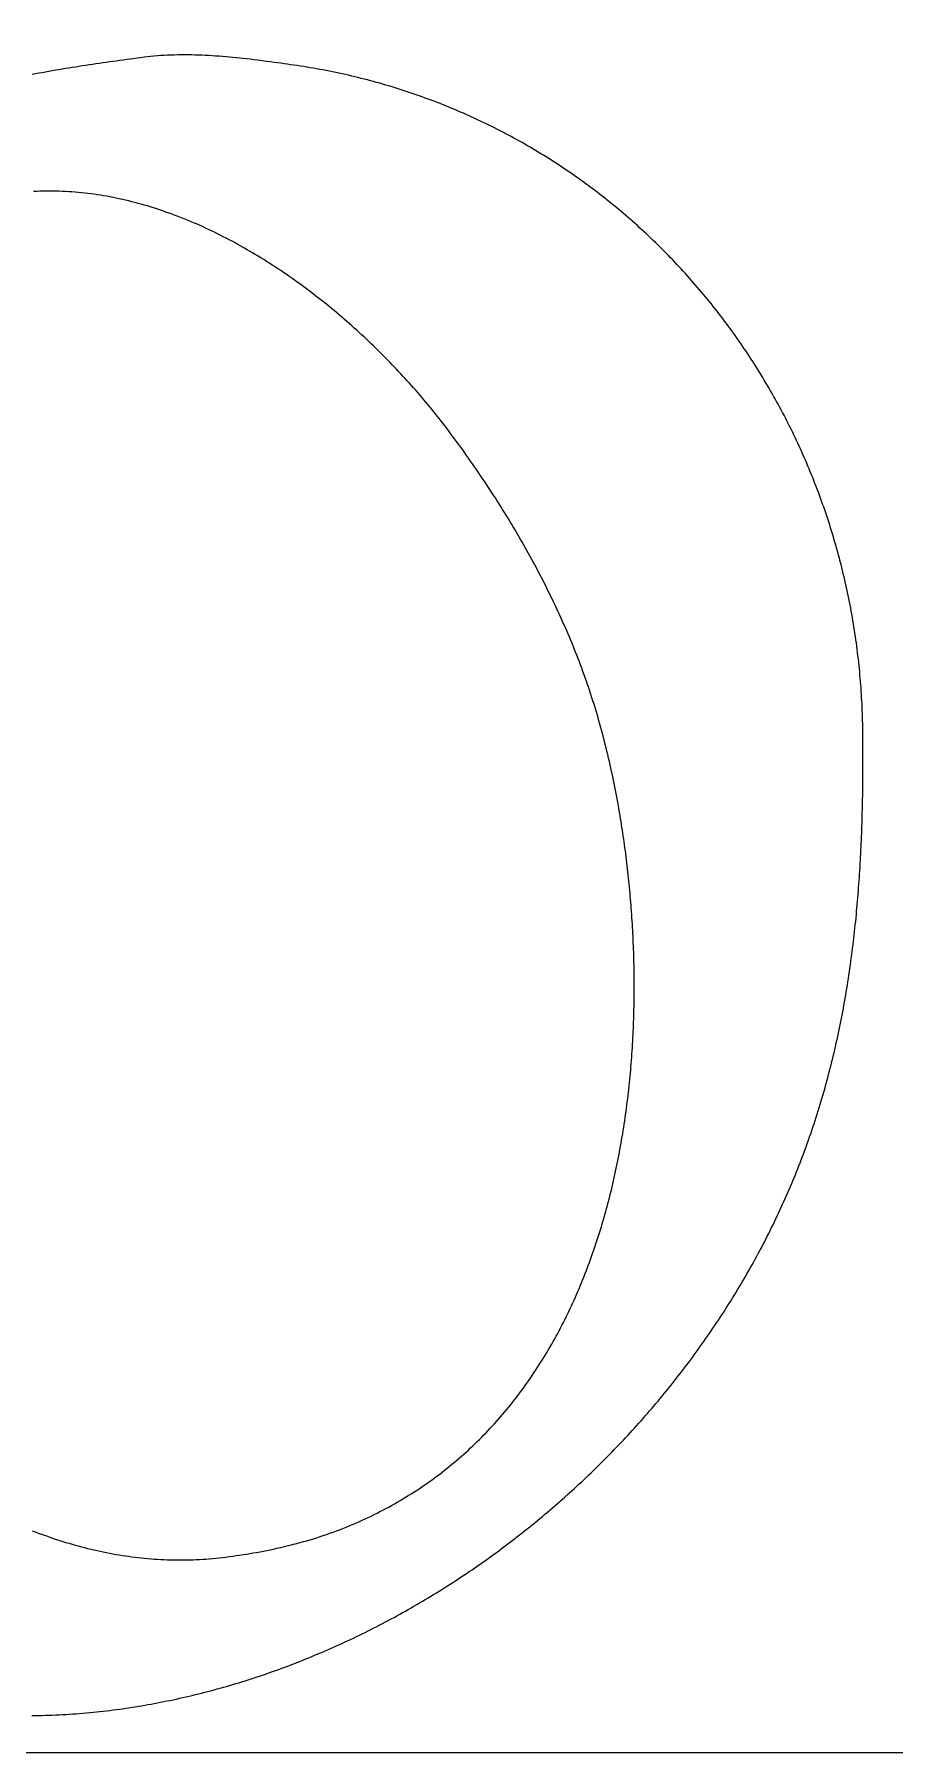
# Model space of a CAD drawing. Extents: x 0 to 3997, y 0 to 1531.
# Drawn here: x 1267 to 1519, y 0 to 504 of the extents above; entities that cross this region are included whole.
import ezdxf

# ---------------------------------------------------------------- set-up
doc = ezdxf.new("R2010")
doc.units = 0
doc.layers.add('C159', color=159, linetype='CONTINUOUS')
doc.layers.add('C7', color=7, linetype='CONTINUOUS')

msp = doc.modelspace()

# ---------------------------------------------------------------- linework, layer by layer
at = {"layer": 'C159'}
for points in [[(1299, 497.5756), (1297.9779, 497.4411), (1296.9578, 497.3064), (1295.9396, 497.1712), (1294.9234, 497.0356), (1293.909, 496.8995), (1292.8966, 496.7626), (1291.8859, 496.6251), (1290.877, 496.4867), (1289.8699, 496.3475), (1288.8646, 496.2072), (1287.8609, 496.0658), (1286.859, 495.9233), (1285.8587, 495.7795), (1284.86, 495.6344), (1283.8629, 495.4879), (1282.8673, 495.3398), (1281.8733, 495.1901), (1280.8808, 495.0387), (1279.8898, 494.8856), (1278.9002, 494.7305), (1277.912, 494.5736), (1276.9252, 494.4145), (1275.9397, 494.2534), (1274.9556, 494.09), (1273.9728, 493.9243), (1272.9912, 493.7563), (1272.0109, 493.5857), (1271.0318, 493.4126), (1270.0538, 493.2369), (1269.077, 493.0583), (1268.1014, 492.877), (1267.1268, 492.6928), (1266.1532, 492.5055)], [(1509.996, 300), (1509.9823, 300.9652), (1509.9641, 301.9296), (1509.9416, 302.8931), (1509.9146, 303.8556), (1509.8833, 304.8172), (1509.8475, 305.7778), (1509.8074, 306.7375), (1509.7629, 307.6962), (1509.7141, 308.6539), (1509.6608, 309.6106), (1509.6033, 310.5663), (1509.5414, 311.521), (1509.4751, 312.4746), (1509.4046, 313.4272), (1509.3297, 314.3787), (1509.2505, 315.3291), (1509.1671, 316.2785), (1509.0793, 317.2268), (1508.9873, 318.1739), (1508.891, 319.1199), (1508.7904, 320.0648), (1508.6856, 321.0086), (1508.5765, 321.9512), (1508.4632, 322.8926), (1508.3457, 323.8328), (1508.2239, 324.7719), (1508.098, 325.7097), (1507.9678, 326.6463), (1507.8335, 327.5817), (1507.6949, 328.5158), (1507.5522, 329.4487), (1507.4053, 330.3803), (1507.2543, 331.3106), (1507.0991, 332.2396), (1506.9398, 333.1674), (1506.7763, 334.0938), (1506.6088, 335.0189), (1506.4371, 335.9426), (1506.2613, 336.865), (1506.0814, 337.786), (1505.8974, 338.7057), (1505.7093, 339.6239), (1505.5172, 340.5408), (1505.321, 341.4562), (1505.1207, 342.3702), (1504.9164, 343.2828), (1504.7081, 344.1939), (1504.4957, 345.1035), (1504.2793, 346.0117), (1504.0589, 346.9184), (1503.8345, 347.8236), (1503.6061, 348.7273), (1503.3738, 349.6294), (1503.1374, 350.53), (1502.8971, 351.4291), (1502.6528, 352.3266), (1502.4046, 353.2226), (1502.1524, 354.1169), (1501.8963, 355.0097), (1501.6362, 355.9008), (1501.3723, 356.7903), (1501.1044, 357.6782), (1500.8327, 358.5645), (1500.557, 359.449), (1500.2775, 360.332), (1499.9941, 361.2132), (1499.7068, 362.0927), (1499.4157, 362.9705), (1499.1208, 363.8467), (1498.822, 364.721), (1498.5193, 365.5937), (1498.2129, 366.4646), (1497.9026, 367.3337), (1497.5885, 368.201), (1497.2706, 369.0665), (1496.949, 369.9303), (1496.6236, 370.7922), (1496.2944, 371.6523), (1495.9614, 372.5106), (1495.6247, 373.367), (1495.2842, 374.2215), (1494.94, 375.0741), (1494.5921, 375.9249), (1494.2405, 376.7738), (1493.8851, 377.6207), (1493.5261, 378.4658), (1493.1633, 379.3088), (1492.7969, 380.15), (1492.4268, 380.9892), (1492.0531, 381.8264), (1491.6756, 382.6616), (1491.2946, 383.4948), (1490.9099, 384.326), (1490.5215, 385.1552), (1490.1296, 385.9823), (1489.734, 386.8074), (1489.3348, 387.6305), (1488.932, 388.4514), (1488.5257, 389.2703), (1488.1157, 390.0871), (1487.7022, 390.9018), (1487.2851, 391.7143), (1486.8645, 392.5248), (1486.4403, 393.333), (1486.0126, 394.1392), (1485.5814, 394.9431), (1485.1466, 395.7449), (1484.7084, 396.5445), (1484.2666, 397.3418), (1483.8213, 398.137), (1483.3726, 398.9299), (1482.9204, 399.7206), (1482.4647, 400.509), (1482.0055, 401.2952), (1481.5429, 402.0791), (1481.0769, 402.8607), (1480.6074, 403.64), (1480.1345, 404.4169), (1479.6582, 405.1916), (1479.1785, 405.9639), (1478.6954, 406.7338), (1478.2089, 407.5014), (1477.719, 408.2667), (1477.2257, 409.0295), (1476.7291, 409.7899), (1476.2291, 410.5479), (1475.7258, 411.3035), (1475.2192, 412.0567), (1474.7092, 412.8074), (1474.1959, 413.5556), (1473.6792, 414.3014), (1473.1593, 415.0446), (1472.6361, 415.7854), (1472.1096, 416.5237), (1471.5798, 417.2595), (1471.0468, 417.9927), (1470.5105, 418.7233), (1469.9709, 419.4515), (1469.4281, 420.177), (1468.882, 420.9), (1468.3328, 421.6203), (1467.7803, 422.3381), (1467.2246, 423.0532), (1466.6657, 423.7657), (1466.1037, 424.4756), (1465.5384, 425.1828), (1464.97, 425.8873), (1464.3984, 426.5892), (1463.8236, 427.2883), (1463.2457, 427.9848), (1462.6647, 428.6785), (1462.0805, 429.3696), (1461.4932, 430.0578), (1460.9028, 430.7433), (1460.3093, 431.4261), (1459.7127, 432.1061), (1459.113, 432.7833), (1458.5102, 433.4576), (1457.9044, 434.1292), (1457.2955, 434.7979), (1456.6835, 435.4638), (1456.0685, 436.1269), (1455.4505, 436.7871), (1454.8294, 437.4444), (1454.2053, 438.0988), (1453.5782, 438.7504), (1452.9481, 439.399), (1452.315, 440.0447), (1451.679, 440.6874), (1451.0399, 441.3272), (1450.3979, 441.9641), (1449.753, 442.598), (1449.105, 443.2288), (1448.4542, 443.8567), (1447.8004, 444.4816), (1447.1437, 445.1035), (1446.4841, 445.7223), (1445.8215, 446.3381), (1445.1561, 446.9508), (1444.4878, 447.5605), (1443.8166, 448.1671), (1443.1425, 448.7705), (1442.4656, 449.3709), (1441.7858, 449.9682), (1441.1032, 450.5623), (1440.4177, 451.1533), (1439.7294, 451.7411), (1439.0383, 452.3258), (1438.3444, 452.9073), (1437.6476, 453.4855), (1436.9481, 454.0606), (1436.2458, 454.6325), (1435.5407, 455.2011), (1434.8329, 455.7665), (1434.1223, 456.3287), (1433.4089, 456.8876), (1432.6928, 457.4432), (1431.974, 457.9955), (1431.2524, 458.5445), (1430.5281, 459.0902), (1429.8012, 459.6326), (1429.0715, 460.1717), (1428.3391, 460.7073), (1427.6041, 461.2397), (1426.8663, 461.7686), (1426.1259, 462.2942), (1425.3829, 462.8164), (1424.6372, 463.3351), (1423.8889, 463.8505), (1423.1379, 464.3624), (1422.3843, 464.8708), (1421.6281, 465.3758), (1420.8693, 465.8774), (1420.1079, 466.3754), (1419.344, 466.8699), (1418.5774, 467.361), (1417.8083, 467.8485), (1417.0366, 468.3325), (1416.2624, 468.8129), (1415.4856, 469.2898), (1414.7063, 469.7631), (1413.9244, 470.2329), (1413.1401, 470.699), (1412.3532, 471.1615), (1411.5638, 471.6205), (1410.772, 472.0757), (1409.9776, 472.5274), (1409.1808, 472.9754), (1408.3815, 473.4197), (1407.5798, 473.8604), (1406.7756, 474.2973), (1405.969, 474.7306), (1405.1599, 475.1601), (1404.3484, 475.5859), (1403.5346, 476.008), (1402.7183, 476.4263), (1401.8996, 476.8409), (1401.0785, 477.2517), (1400.255, 477.6587), (1399.4292, 478.0619), (1398.601, 478.4612), (1397.7704, 478.8568), (1396.9376, 479.2485), (1396.1023, 479.6364), (1395.2648, 480.0204), (1394.4249, 480.4006), (1393.5827, 480.7768), (1392.7382, 481.1492), (1391.8914, 481.5176), (1391.0424, 481.8821), (1390.191, 482.2427), (1389.3374, 482.5994), (1388.4816, 482.9521), (1387.6235, 483.3008), (1386.7631, 483.6455), (1385.9005, 483.9863), (1385.0357, 484.323), (1384.1687, 484.6557), (1383.2995, 484.9844), (1382.428, 485.309), (1381.5544, 485.6296), (1380.6786, 485.9461), (1379.8006, 486.2586), (1378.9205, 486.5669), (1378.0382, 486.8712), (1377.1538, 487.1713), (1376.2672, 487.4673), (1375.3785, 487.7591), (1374.4877, 488.0468), (1373.5948, 488.3304), (1372.6997, 488.6097), (1371.8026, 488.8849), (1370.9034, 489.1559), (1370.0021, 489.4226), (1369.0987, 489.6851), (1368.1933, 489.9434), (1367.2858, 490.1975), (1366.3763, 490.4472), (1365.4648, 490.6927), (1364.5512, 490.934), (1363.6356, 491.1709), (1362.718, 491.4035), (1361.7984, 491.6318), (1360.8768, 491.8557), (1359.9533, 492.0753), (1359.0277, 492.2905), (1358.1002, 492.5014), (1357.1708, 492.7079), (1356.2393, 492.91), (1355.306, 493.1077), (1354.3707, 493.3009), (1353.4335, 493.4897), (1352.4944, 493.6741), (1351.5534, 493.854), (1350.6105, 494.0295), (1349.6657, 494.2005), (1348.719, 494.3669), (1347.7704, 494.5289), (1346.82, 494.6864), (1345.8678, 494.8393), (1344.9137, 494.9877), (1343.9577, 495.1315), (1343, 495.2708), (1342.0373, 495.4081), (1341.0697, 495.5456), (1340.0975, 495.683), (1339.1208, 495.8199), (1338.1399, 495.9561), (1337.155, 496.0913), (1336.1664, 496.2251), (1335.1742, 496.3574), (1334.1787, 496.4878), (1333.1801, 496.6159), (1332.1787, 496.7416), (1331.1746, 496.8645), (1330.1681, 496.9843), (1329.1594, 497.1008), (1328.1487, 497.2136), (1327.1364, 497.3224), (1326.1225, 497.427), (1325.1073, 497.5271), (1324.091, 497.6223), (1323.074, 497.7124), (1322.0563, 497.7971), (1321.0382, 497.8761), (1320.02, 497.949), (1319.0018, 498.0157), (1317.9839, 498.0758), (1316.9666, 498.129), (1315.95, 498.175), (1314.9344, 498.2136), (1313.9199, 498.2444), (1312.9069, 498.2671), (1311.8955, 498.2815), (1310.886, 498.2872), (1309.8786, 498.2841), (1308.8735, 498.2717), (1307.871, 498.2497), (1306.8712, 498.218), (1305.8744, 498.1761), (1304.8809, 498.1239), (1303.8908, 498.0609), (1302.9044, 497.987), (1301.9219, 497.9018), (1300.9435, 497.805), (1299.9694, 497.6964), (1299, 497.5756)], [(1491.9351, 174), (1492.2986, 174.9558), (1492.6576, 175.9122), (1493.012, 176.869), (1493.3618, 177.8263), (1493.7071, 178.784), (1494.048, 179.7422), (1494.3843, 180.7008), (1494.7162, 181.6599), (1495.0437, 182.6194), (1495.3667, 183.5795), (1495.6854, 184.5399), (1495.9998, 185.5008), (1496.3098, 186.4622), (1496.6156, 187.4241), (1496.9171, 188.3863), (1497.2143, 189.3491), (1497.5074, 190.3123), (1497.7962, 191.2759), (1498.0809, 192.2401), (1498.3615, 193.2046), (1498.6379, 194.1696), (1498.9103, 195.1351), (1499.1786, 196.101), (1499.4429, 197.0674), (1499.7032, 198.0342), (1499.9595, 199.0015), (1500.2119, 199.9693), (1500.4603, 200.9375), (1500.7048, 201.9061), (1500.9455, 202.8752), (1501.1823, 203.8447), (1501.4153, 204.8147), (1501.6446, 205.7852), (1501.87, 206.7561), (1502.0917, 207.7274), (1502.3097, 208.6992), (1502.524, 209.6715), (1502.7347, 210.6442), (1502.9417, 211.6173), (1503.1451, 212.591), (1503.3449, 213.565), (1503.5412, 214.5395), (1503.7339, 215.5144), (1503.9231, 216.4898), (1504.1089, 217.4657), (1504.2912, 218.442), (1504.4701, 219.4187), (1504.6455, 220.3959), (1504.8177, 221.3736), (1504.9864, 222.3516), (1505.1519, 223.3302), (1505.314, 224.3091), (1505.4729, 225.2886), (1505.6285, 226.2684), (1505.7809, 227.2488), (1505.9302, 228.2295), (1506.0763, 229.2107), (1506.2192, 230.1924), (1506.359, 231.1745), (1506.4958, 232.157), (1506.6295, 233.14), (1506.7601, 234.1234), (1506.8878, 235.1073), (1507.0124, 236.0916), (1507.1341, 237.0764), (1507.2529, 238.0616), (1507.3688, 239.0472), (1507.4818, 240.0333), (1507.592, 241.0199), (1507.6994, 242.0068), (1507.8039, 242.9943), (1507.9057, 243.9821), (1508.0047, 244.9704), (1508.1011, 245.9592), (1508.1947, 246.9483), (1508.2857, 247.938), (1508.374, 248.928), (1508.4597, 249.9185), (1508.5429, 250.9095), (1508.6234, 251.9009), (1508.7015, 252.8927), (1508.777, 253.885), (1508.8501, 254.8777), (1508.9207, 255.8708), (1508.9889, 256.8644), (1509.0546, 257.8584), (1509.118, 258.8529), (1509.1791, 259.8478), (1509.2378, 260.8431), (1509.2942, 261.8389), (1509.3484, 262.8351), (1509.4003, 263.8317), (1509.45, 264.8288), (1509.4975, 265.8263), (1509.5429, 266.8243), (1509.5861, 267.8227), (1509.6272, 268.8215), (1509.6662, 269.8208), (1509.7031, 270.8205), (1509.738, 271.8206), (1509.7709, 272.8212), (1509.8018, 273.8222), (1509.8308, 274.8236), (1509.8578, 275.8255), (1509.883, 276.8278), (1509.9062, 277.8305), (1509.9276, 278.8337), (1509.9472, 279.8373), (1509.965, 280.8413), (1509.981, 281.8458), (1509.9952, 282.8507), (1510.0078, 283.856), (1510.0186, 284.8618), (1510.0278, 285.868), (1510.0354, 286.8746), (1510.0413, 287.8817), (1510.0456, 288.8892), (1510.0484, 289.8971), (1510.0496, 290.9054), (1510.0494, 291.9142), (1510.0476, 292.9234), (1510.0444, 293.9331), (1510.0398, 294.9432), (1510.0337, 295.9537), (1510.0263, 296.9646), (1510.0175, 297.9759), (1510.0074, 298.9877), (1509.9961, 300)], [(1266.018, 10.8713), (1267.0249, 10.8854), (1268.0315, 10.9041), (1269.0375, 10.9276), (1270.0431, 10.9557), (1271.048, 10.9886), (1272.0524, 11.0262), (1273.0561, 11.0685), (1274.059, 11.1156), (1275.0613, 11.1675), (1276.0627, 11.2242), (1277.0633, 11.2857), (1278.0629, 11.3521), (1279.0617, 11.4233), (1280.0594, 11.4994), (1281.0561, 11.5803), (1282.0517, 11.6662), (1283.0462, 11.757), (1284.0395, 11.8527), (1285.0316, 11.9534), (1286.0224, 12.0591), (1287.0118, 12.1697), (1288, 12.2854), (1288.9387, 12.3998), (1289.8769, 12.5183), (1290.8146, 12.641), (1291.7516, 12.7678), (1292.6882, 12.8986), (1293.6241, 13.0336), (1294.5594, 13.1726), (1295.4941, 13.3157), (1296.4282, 13.4628), (1297.3617, 13.614), (1298.2945, 13.7692), (1299.2267, 13.9284), (1300.1582, 14.0917), (1301.0891, 14.2589), (1302.0192, 14.4302), (1302.9487, 14.6054), (1303.8774, 14.7846), (1304.8055, 14.9677), (1305.7328, 15.1549), (1306.6594, 15.3459), (1307.5852, 15.5409), (1308.5102, 15.7398), (1309.4345, 15.9426), (1310.358, 16.1493), (1311.2807, 16.3599), (1312.2026, 16.5744), (1313.1237, 16.7927), (1314.0439, 17.0149), (1314.9633, 17.241), (1315.8819, 17.4709), (1316.7996, 17.7046), (1317.7164, 17.9422), (1318.6324, 18.1836), (1319.5474, 18.4287), (1320.4615, 18.6777), (1321.3748, 18.9304), (1322.2871, 19.1869), (1323.1984, 19.4472), (1324.1088, 19.7112), (1325.0183, 19.9789), (1325.9268, 20.2504), (1326.8343, 20.5256), (1327.7408, 20.8045), (1328.6463, 21.0871), (1329.5508, 21.3734), (1330.4542, 21.6633), (1331.3567, 21.957), (1332.258, 22.2543), (1333.1583, 22.5552), (1334.0576, 22.8598), (1334.9557, 23.168), (1335.8528, 23.4798), (1336.7488, 23.7952), (1337.6436, 24.1142), (1338.5374, 24.4369), (1339.43, 24.763), (1340.3214, 25.0928), (1341.2117, 25.4261), (1342.1008, 25.763), (1342.9887, 26.1034), (1343.8755, 26.4473), (1344.761, 26.7947), (1345.6454, 27.1457), (1346.5285, 27.5001), (1347.4103, 27.858), (1348.291, 28.2194), (1349.1703, 28.5843), (1350.0484, 28.9526), (1350.9252, 29.3244), (1351.8008, 29.6996), (1352.675, 30.0782), (1353.5479, 30.4602), (1354.4195, 30.8457), (1355.2898, 31.2345), (1356.1587, 31.6267), (1357.0262, 32.0223), (1357.8924, 32.4213), (1358.7572, 32.8236), (1359.6207, 33.2293), (1360.4827, 33.6383), (1361.3433, 34.0506), (1362.2025, 34.4662), (1363.0602, 34.8852), (1363.9165, 35.3074), (1364.7714, 35.7329), (1365.6248, 36.1617), (1366.4767, 36.5937), (1367.3271, 37.029), (1368.176, 37.4676), (1369.0234, 37.9093), (1369.8693, 38.3543), (1370.7137, 38.8025), (1371.5565, 39.2539), (1372.3978, 39.7085), (1373.2374, 40.1663), (1374.0756, 40.6273), (1374.9121, 41.0914), (1375.747, 41.5587), (1376.5803, 42.0291), (1377.412, 42.5026), (1378.2421, 42.9793), (1379.0705, 43.459), (1379.8973, 43.9419), (1380.7224, 44.4279), (1381.5459, 44.9169), (1382.3676, 45.409), (1383.1877, 45.9042), (1384.006, 46.4024), (1384.8226, 46.9037), (1385.6375, 47.408), (1386.4507, 47.9153), (1387.2621, 48.4256), (1388.0717, 48.939), (1388.8796, 49.4553), (1389.6856, 49.9746), (1390.4899, 50.4968), (1391.2924, 51.0221), (1392.093, 51.5502), (1392.8919, 52.0813), (1393.6888, 52.6154), (1394.484, 53.1523), (1395.2772, 53.6922), (1396.0686, 54.235), (1396.8581, 54.7806), (1397.6458, 55.3291), (1398.4315, 55.8805), (1399.2153, 56.4348), (1399.9971, 56.9919), (1400.777, 57.5518), (1401.555, 58.1146), (1402.331, 58.6802), (1403.1051, 59.2486), (1403.8771, 59.8198), (1404.6472, 60.3938), (1405.4152, 60.9705), (1406.1813, 61.55), (1406.9453, 62.1323), (1407.7072, 62.7173), (1408.4672, 63.3051), (1409.225, 63.8956), (1409.9808, 64.4888), (1410.7345, 65.0847), (1411.4861, 65.6833), (1412.2356, 66.2846), (1412.983, 66.8885), (1413.7283, 67.4952), (1414.4714, 68.1044), (1415.2124, 68.7164), (1415.9512, 69.3309), (1416.6879, 69.9481), (1417.4224, 70.5679), (1418.1546, 71.1903), (1418.8847, 71.8153), (1419.6126, 72.4429), (1420.3382, 73.0731), (1421.0616, 73.7058), (1421.7827, 74.3411), (1422.5016, 74.9789), (1423.2182, 75.6193), (1423.9326, 76.2622), (1424.6446, 76.9076), (1425.3544, 77.5555), (1426.0618, 78.2058), (1426.7669, 78.8587), (1427.4697, 79.5141), (1428.1701, 80.1719), (1428.8682, 80.8321), (1429.5639, 81.4948), (1430.2572, 82.16), (1430.9481, 82.8275), (1431.6366, 83.4975), (1432.3227, 84.1699), (1433.0064, 84.8447), (1433.6877, 85.5218), (1434.3665, 86.2013), (1435.0428, 86.8832), (1435.7167, 87.5674), (1436.3881, 88.254), (1437.057, 88.9429), (1437.7234, 89.6342), (1438.3874, 90.3277), (1439.0487, 91.0235), (1439.7076, 91.7217), (1440.3639, 92.4221), (1441.0176, 93.1248), (1441.6688, 93.8297), (1442.3174, 94.5369), (1442.9634, 95.2463), (1443.6068, 95.958), (1444.2476, 96.6719), (1444.8858, 97.388), (1445.5214, 98.1062), (1446.1543, 98.8267), (1446.7845, 99.5494), (1447.4121, 100.2742), (1448.037, 101.0012), (1448.6592, 101.7303), (1449.2787, 102.4616), (1449.8955, 103.195), (1450.5096, 103.9305), (1451.121, 104.6682), (1451.7296, 105.4079), (1452.3355, 106.1497), (1452.9386, 106.8936), (1453.5389, 107.6396), (1454.1364, 108.3876), (1454.7311, 109.1377), (1455.3231, 109.8898), (1455.9122, 110.6439), (1456.4984, 111.4001), (1457.0819, 112.1582), (1457.6625, 112.9184), (1458.2402, 113.6805), (1458.815, 114.4446), (1459.387, 115.2107), (1459.956, 115.9788), (1460.5222, 116.7488), (1461.0854, 117.5207), (1461.6457, 118.2945), (1462.2031, 119.0703), (1462.7575, 119.848), (1463.3089, 120.6276), (1463.8574, 121.409), (1464.4029, 122.1923), (1464.9454, 122.9775), (1465.4849, 123.7646), (1466.0213, 124.5535), (1466.5548, 125.3442), (1467.0852, 126.1368), (1467.6125, 126.9311), (1468.1368, 127.7273), (1468.658, 128.5253), (1469.1761, 129.3251), (1469.6912, 130.1266), (1470.2031, 130.9299), (1470.7119, 131.7349), (1471.2176, 132.5417), (1471.7201, 133.3502), (1472.2195, 134.1605), (1472.7158, 134.9725), (1473.2088, 135.7861), (1473.6987, 136.6015), (1474.1854, 137.4185), (1474.6689, 138.2372), (1475.1491, 139.0576), (1475.6262, 139.8796), (1476.1, 140.7033), (1476.5705, 141.5286), (1477.0378, 142.3556), (1477.5018, 143.1841), (1477.9626, 144.0142), (1478.42, 144.846), (1478.8741, 145.6793), (1479.325, 146.5142), (1479.7725, 147.3506), (1480.2166, 148.1886), (1480.6574, 149.0282), (1481.0949, 149.8693), (1481.529, 150.7119), (1481.9597, 151.556), (1482.387, 152.4016), (1482.8109, 153.2487), (1483.2314, 154.0973), (1483.6485, 154.9473), (1484.0621, 155.7988), (1484.4723, 156.6518), (1484.879, 157.5062), (1485.2823, 158.362), (1485.682, 159.2193), (1486.0783, 160.0779), (1486.4711, 160.938), (1486.8604, 161.7994), (1487.2461, 162.6623), (1487.6283, 163.5265), (1488.007, 164.392), (1488.3821, 165.2589), (1488.7537, 166.1272), (1489.1216, 166.9967), (1489.486, 167.8676), (1489.8468, 168.7398), (1490.2039, 169.6133), (1490.5575, 170.4881), (1490.9074, 171.3642), (1491.2536, 172.2415), (1491.5962, 173.1201), (1491.9352, 174)]]:
    msp.add_lwpolyline(points, dxfattribs=at)
at = {"layer": 'C7'}
for points in [[(0, 1531), (0, 0), (3997, 0), (3997, 1531), (0, 1531)], [(1425.6906, 323), (1425.314, 323.9349), (1424.9338, 324.8678), (1424.5499, 325.7987), (1424.1623, 326.7275), (1423.7711, 327.6544), (1423.3762, 328.5792), (1422.9777, 329.502), (1422.5756, 330.4229), (1422.17, 331.3417), (1421.7607, 332.2586), (1421.3479, 333.1735), (1420.9316, 334.0865), (1420.5118, 334.9975), (1420.0884, 335.9065), (1419.6616, 336.8136), (1419.2314, 337.7188), (1418.7977, 338.6221), (1418.3606, 339.5235), (1417.92, 340.423), (1417.4761, 341.3205), (1417.0288, 342.2162), (1416.5782, 343.11), (1416.1242, 344.0019), (1415.667, 344.892), (1415.2064, 345.7802), (1414.7425, 346.6666), (1414.2754, 347.5511), (1413.8051, 348.4338), (1413.3315, 349.3146), (1412.8547, 350.1937), (1412.3747, 351.0709), (1411.8916, 351.9464), (1411.4053, 352.82), (1410.9159, 353.6919), (1410.4234, 354.562), (1409.9277, 355.4303), (1409.429, 356.2968), (1408.9272, 357.1616), (1408.4224, 358.0247), (1407.9145, 358.886), (1407.4037, 359.7456), (1406.8898, 360.6035), (1406.373, 361.4597), (1405.8532, 362.3141), (1405.3305, 363.1669), (1404.8049, 364.0179), (1404.2764, 364.8673), (1403.745, 365.7151), (1403.2107, 366.5611), (1402.6736, 367.4055), (1402.1336, 368.2482), (1401.5909, 369.0893), (1401.0453, 369.9288), (1400.497, 370.7667), (1399.9459, 371.6029), (1399.3921, 372.4375), (1398.8356, 373.2705), (1398.2763, 374.1019), (1397.7144, 374.9318), (1397.1498, 375.76), (1396.5826, 376.5867), (1396.0127, 377.4118), (1395.4403, 378.2354), (1394.8652, 379.0574), (1394.2875, 379.8779), (1393.7073, 380.6969), (1393.1246, 381.5143), (1392.5393, 382.3302), (1391.9515, 383.1447), (1391.3613, 383.9576), (1390.7686, 384.769), (1390.1734, 385.5789), (1389.5758, 386.3874), (1388.9758, 387.1944), (1388.3734, 388), (1387.8471, 388.6983), (1387.3156, 389.3971), (1386.7789, 390.096), (1386.237, 390.7952), (1385.69, 391.4944), (1385.138, 392.1938), (1384.5808, 392.8931), (1384.0187, 393.5923), (1383.4515, 394.2913), (1382.8794, 394.9901), (1382.3024, 395.6886), (1381.7205, 396.3868), (1381.1337, 397.0845), (1380.5421, 397.7817), (1379.9456, 398.4783), (1379.3445, 399.1743), (1378.7386, 399.8696), (1378.128, 400.5641), (1377.5128, 401.2578), (1376.8929, 401.9505), (1376.2684, 402.6422), (1375.6394, 403.3329), (1375.0058, 404.0224), (1374.3678, 404.7108), (1373.7253, 405.3979), (1373.0784, 406.0836), (1372.427, 406.768), (1371.7714, 407.4509), (1371.1113, 408.1322), (1370.447, 408.8119), (1369.7785, 409.49), (1369.1057, 410.1663), (1368.4287, 410.8408), (1367.7475, 411.5134), (1367.0623, 412.184), (1366.3729, 412.8526), (1365.6795, 413.5191), (1364.982, 414.1835), (1364.2806, 414.8456), (1363.5752, 415.5054), (1362.8658, 416.1628), (1362.1526, 416.8179), (1361.4355, 417.4704), (1360.7146, 418.1203), (1359.9899, 418.7675), (1359.2614, 419.4121), (1358.5292, 420.0539), (1357.7933, 420.6928), (1357.0538, 421.3288), (1356.3106, 421.9618), (1355.5638, 422.5917), (1354.8134, 423.2185), (1354.0596, 423.8421), (1353.3022, 424.4625), (1352.5414, 425.0795), (1351.7771, 425.6931), (1351.0095, 426.3032), (1350.2385, 426.9098), (1349.4642, 427.5127), (1348.6865, 428.112), (1347.9056, 428.7075), (1347.1215, 429.2992), (1346.3342, 429.887), (1345.5437, 430.4709), (1344.7501, 431.0507), (1343.9534, 431.6264), (1343.1536, 432.198), (1342.3508, 432.7653), (1341.5451, 433.3283), (1340.7363, 433.887), (1339.9246, 434.4412), (1339.1101, 434.9909), (1338.2926, 435.536), (1337.4724, 436.0764), (1336.6493, 436.6121), (1335.8235, 437.1431), (1334.9949, 437.6692), (1334.1637, 438.1903), (1333.3298, 438.7065), (1332.4932, 439.2176), (1331.6541, 439.7236), (1330.8124, 440.2243), (1329.9682, 440.7198), (1329.1215, 441.2099), (1328.2723, 441.6947), (1327.4207, 442.1739), (1326.5667, 442.6476), (1325.7103, 443.1157), (1324.8516, 443.5781), (1323.9906, 444.0348), (1323.1273, 444.4856), (1322.2618, 444.9305), (1321.3941, 445.3695), (1320.5243, 445.8024), (1319.6523, 446.2292), (1318.7782, 446.6499), (1317.9021, 447.0643), (1317.0239, 447.4724), (1316.1438, 447.8742), (1315.2616, 448.2694), (1314.3776, 448.6582), (1313.4916, 449.0404), (1312.6038, 449.4159), (1311.7141, 449.7847), (1310.8227, 450.1467), (1309.9295, 450.5019), (1309.0345, 450.8501), (1308.1379, 451.1913), (1307.2396, 451.5255), (1306.3397, 451.8525), (1305.4382, 452.1723), (1304.5351, 452.4848), (1303.6304, 452.79), (1302.7243, 453.0878), (1301.8167, 453.3781), (1300.9077, 453.6608), (1299.9973, 453.9359), (1299.0855, 454.2034), (1298.1724, 454.463), (1297.258, 454.7149), (1296.3423, 454.9588), (1295.4254, 455.1948), (1294.5073, 455.4227), (1293.5881, 455.6425), (1292.6677, 455.8542), (1291.7462, 456.0576), (1290.8236, 456.2527), (1289.9001, 456.4394), (1288.9755, 456.6177), (1288.0499, 456.7874), (1287.1234, 456.9486), (1286.1961, 457.1011), (1285.2678, 457.2449), (1284.3387, 457.3798), (1283.4089, 457.506), (1282.4782, 457.6231), (1281.5469, 457.7313), (1280.6148, 457.8304), (1279.682, 457.9204), (1278.7487, 458.0011), (1277.8147, 458.0726), (1276.8802, 458.1347), (1275.9451, 458.1874), (1275.0096, 458.2306), (1274.0735, 458.2643), (1273.1371, 458.2883), (1272.2002, 458.3027), (1271.263, 458.3073), (1270.3254, 458.302), (1269.3876, 458.2869), (1268.4495, 458.2617), (1267.5111, 458.2266), (1266.5726, 458.1813)], [(1438.753, 275), (1438.5855, 275.9935), (1438.4142, 276.9876), (1438.2391, 277.9821), (1438.06, 278.9771), (1437.8771, 279.9724), (1437.6903, 280.968), (1437.4996, 281.9637), (1437.3048, 282.9596), (1437.1062, 283.9555), (1436.9035, 284.9513), (1436.6968, 285.9471), (1436.4862, 286.9427), (1436.2714, 287.9381), (1436.0526, 288.9331), (1435.8298, 289.9278), (1435.6028, 290.922), (1435.3717, 291.9156), (1435.1365, 292.9087), (1434.8971, 293.901), (1434.6535, 294.8927), (1434.4058, 295.8835), (1434.1538, 296.8734), (1433.8976, 297.8623), (1433.6372, 298.8502), (1433.3725, 299.837), (1433.1035, 300.8227), (1432.8302, 301.807), (1432.5525, 302.7901), (1432.2706, 303.7717), (1431.9843, 304.7519), (1431.6936, 305.7305), (1431.3984, 306.7075), (1431.0989, 307.6828), (1430.795, 308.6564), (1430.4866, 309.6282), (1430.1737, 310.598), (1429.8563, 311.5659), (1429.5344, 312.5317), (1429.208, 313.4954), (1428.877, 314.4569), (1428.5415, 315.4161), (1428.2014, 316.373), (1427.8567, 317.3275), (1427.5073, 318.2795), (1427.1534, 319.229), (1426.7947, 320.1759), (1426.4314, 321.12), (1426.0634, 322.0614), (1425.6907, 323)], [(1266.1776, 65.1401), (1267.0666, 64.7965), (1267.9575, 64.4591), (1268.8501, 64.128), (1269.7446, 63.8032), (1270.6408, 63.4849), (1271.5387, 63.173), (1272.4384, 62.8676), (1273.3398, 62.5687), (1274.2429, 62.2765), (1275.1477, 61.9909), (1276.054, 61.712), (1276.962, 61.4398), (1277.8716, 61.1745), (1278.7828, 60.9159), (1279.6955, 60.6643), (1280.6097, 60.4197), (1281.5254, 60.182), (1282.4426, 59.9514), (1283.3613, 59.7279), (1284.2813, 59.5115), (1285.2028, 59.3023), (1286.1257, 59.1004), (1287.05, 58.9057), (1287.9755, 58.7184), (1288.9025, 58.5385), (1289.8307, 58.3661), (1290.7601, 58.2011), (1291.6909, 58.0437), (1292.6228, 57.8939), (1293.556, 57.7517), (1294.4904, 57.6172), (1295.4259, 57.4904), (1296.3625, 57.3714), (1297.3003, 57.2603), (1298.2391, 57.1571), (1299.1791, 57.0618), (1300.1201, 56.9745), (1301.0621, 56.8952), (1302.0051, 56.824), (1302.9491, 56.761), (1303.894, 56.7061), (1304.8399, 56.6595), (1305.7867, 56.6211), (1306.7344, 56.5911), (1307.6829, 56.5695), (1308.6323, 56.5563), (1309.5826, 56.5517), (1310.5336, 56.5555), (1311.4854, 56.5679), (1312.4379, 56.589), (1313.3912, 56.6187), (1314.3452, 56.6572), (1315.2999, 56.7045), (1316.2552, 56.7605), (1317.2112, 56.8255), (1318.1678, 56.8994), (1319.125, 56.9823), (1320.0828, 57.0742), (1321.0411, 57.1752), (1322, 57.2854), (1323.0136, 57.4093), (1324.0255, 57.5387), (1325.0357, 57.6734), (1326.0442, 57.8138), (1327.051, 57.9597), (1328.0561, 58.1114), (1329.0594, 58.269), (1330.061, 58.4324), (1331.0608, 58.6019), (1332.0588, 58.7775), (1333.0551, 58.9592), (1334.0496, 59.1473), (1335.0423, 59.3418), (1336.0331, 59.5428), (1337.0222, 59.7503), (1338.0094, 59.9645), (1338.9947, 60.1855), (1339.9782, 60.4133), (1340.9599, 60.6481), (1341.9397, 60.8899), (1342.9176, 61.1389), (1343.8935, 61.3951), (1344.8676, 61.6587), (1345.8398, 61.9297), (1346.8101, 62.2082), (1347.7784, 62.4943), (1348.7448, 62.7881), (1349.7092, 63.0898), (1350.6716, 63.3993), (1351.6321, 63.7168), (1352.5906, 64.0424), (1353.5471, 64.3761), (1354.5016, 64.7182), (1355.4541, 65.0686), (1356.4045, 65.4275), (1357.3529, 65.7949), (1358.2993, 66.171), (1359.2436, 66.5558), (1360.1858, 66.9494), (1361.1259, 67.352), (1362.064, 67.7636), (1363, 68.1844), (1363.8921, 68.5945), (1364.7784, 69.0105), (1365.6587, 69.4323), (1366.5332, 69.8598), (1367.4017, 70.2931), (1368.2644, 70.7321), (1369.1212, 71.1767), (1369.9721, 71.627), (1370.8172, 72.0829), (1371.6565, 72.5443), (1372.49, 73.0113), (1373.3177, 73.4838), (1374.1397, 73.9617), (1374.9558, 74.4451), (1375.7663, 74.9339), (1376.571, 75.4281), (1377.3699, 75.9276), (1378.1632, 76.4325), (1378.9508, 76.9426), (1379.7328, 77.4579), (1380.509, 77.9785), (1381.2797, 78.5043), (1382.0447, 79.0352), (1382.8041, 79.5712), (1383.5579, 80.1123), (1384.3062, 80.6585), (1385.0488, 81.2096), (1385.786, 81.7658), (1386.5175, 82.3269), (1387.2436, 82.893), (1387.9642, 83.4639), (1388.6793, 84.0397), (1389.3888, 84.6203), (1390.093, 85.2057), (1390.7917, 85.7959), (1391.4849, 86.3908), (1392.1728, 86.9904), (1392.8552, 87.5947), (1393.5323, 88.2036), (1394.204, 88.8171), (1394.8704, 89.4351), (1395.5314, 90.0577), (1396.187, 90.6848), (1396.8374, 91.3164), (1397.4825, 91.9524), (1398.1223, 92.5928), (1398.7568, 93.2376), (1399.386, 93.8868), (1400.0101, 94.5402), (1400.6289, 95.198), (1401.2425, 95.8599), (1401.8509, 96.5261), (1402.4542, 97.1965), (1403.0523, 97.871), (1403.6452, 98.5496), (1404.233, 99.2323), (1404.8157, 99.9191), (1405.3933, 100.6099), (1405.9658, 101.3046), (1406.5332, 102.0034), (1407.0956, 102.706), (1407.653, 103.4125), (1408.2053, 104.1229), (1408.7526, 104.8371), (1409.2949, 105.5552), (1409.8322, 106.2769), (1410.3646, 107.0024), (1410.892, 107.7316), (1411.4144, 108.4645), (1411.932, 109.201), (1412.4446, 109.9411), (1412.9524, 110.6847), (1413.4552, 111.4319), (1413.9532, 112.1826), (1414.4464, 112.9368), (1414.9347, 113.6944), (1415.4183, 114.4554), (1415.897, 115.2198), (1416.3709, 115.9875), (1416.84, 116.7585), (1417.3044, 117.5328), (1417.7641, 118.3104), (1418.219, 119.0911), (1418.6692, 119.8751), (1419.1147, 120.6622), (1419.5556, 121.4524), (1419.9917, 122.2456), (1420.4233, 123.042), (1420.8501, 123.8413), (1421.2724, 124.6437), (1421.69, 125.449), (1422.1031, 126.2572), (1422.5116, 127.0683), (1422.9155, 127.8822), (1423.3148, 128.699), (1423.7097, 129.5186), (1424.1, 130.3409), (1424.4858, 131.166), (1424.8671, 131.9938), (1425.244, 132.8242), (1425.6164, 133.6572), (1425.9843, 134.4929), (1426.3478, 135.3311), (1426.7069, 136.1718), (1427.0616, 137.0151), (1427.412, 137.8608), (1427.7579, 138.709), (1428.0995, 139.5595), (1428.4368, 140.4125), (1428.7697, 141.2677), (1429.0983, 142.1253), (1429.4227, 142.9852), (1429.7427, 143.8473), (1430.0585, 144.7116), (1430.3701, 145.5781), (1430.6774, 146.4467), (1430.9805, 147.3175), (1431.2794, 148.1903), (1431.5741, 149.0652), (1431.8646, 149.9421), (1432.151, 150.8209), (1432.4332, 151.7018), (1432.7113, 152.5845), (1432.9852, 153.4692), (1433.2551, 154.3557), (1433.5209, 155.244), (1433.7826, 156.1341), (1434.0403, 157.026), (1434.2939, 157.9195), (1434.5435, 158.8148), (1434.7891, 159.7118), (1435.0307, 160.6104), (1435.2683, 161.5105), (1435.502, 162.4123), (1435.7317, 163.3156), (1435.9575, 164.2203), (1436.1793, 165.1266), (1436.3972, 166.0343), (1436.6113, 166.9433), (1436.8215, 167.8538), (1437.0278, 168.7656), (1437.2303, 169.6787), (1437.4289, 170.5931), (1437.6237, 171.5087), (1437.8148, 172.4255), (1438.002, 173.3435), (1438.1855, 174.2627), (1438.3652, 175.1829), (1438.5411, 176.1043), (1438.7134, 177.0266), (1438.8819, 177.95), (1439.0468, 178.8744), (1439.2079, 179.7998), (1439.3654, 180.726), (1439.5192, 181.6532), (1439.6694, 182.5812), (1439.816, 183.51), (1439.959, 184.4396), (1440.0984, 185.37), (1440.2342, 186.3011), (1440.3664, 187.2329), (1440.4951, 188.1653), (1440.6203, 189.0984), (1440.742, 190.0321), (1440.8601, 190.9663), (1440.9748, 191.9011), (1441.086, 192.8363), (1441.1937, 193.7721), (1441.298, 194.7083), (1441.3989, 195.6448), (1441.4963, 196.5818), (1441.5904, 197.519), (1441.681, 198.4566), (1441.7684, 199.3945), (1441.8523, 200.3326), (1441.9329, 201.2709), (1442.0102, 202.2094), (1442.0842, 203.148), (1442.1549, 204.0868), (1442.2223, 205.0256), (1442.2865, 205.9644), (1442.3474, 206.9033), (1442.4051, 207.8422), (1442.4595, 208.781), (1442.5108, 209.7197), (1442.5588, 210.6584), (1442.6037, 211.5968), (1442.6455, 212.5351), (1442.6841, 213.4732), (1442.7195, 214.4111), (1442.7519, 215.3486), (1442.7811, 216.2859), (1442.8073, 217.2228), (1442.8304, 218.1593), (1442.8505, 219.0955), (1442.8675, 220.0312), (1442.8815, 220.9664), (1442.8924, 221.9011), (1442.9004, 222.8353), (1442.9054, 223.769), (1442.9075, 224.702), (1442.9066, 225.6344), (1442.9027, 226.5661), (1442.896, 227.4972), (1442.8863, 228.4275), (1442.8737, 229.357), (1442.8583, 230.2858), (1442.84, 231.2137), (1442.8189, 232.1408), (1442.795, 233.067), (1442.7682, 233.9923), (1442.7386, 234.9166), (1442.7063, 235.8399), (1442.6711, 236.7622), (1442.6333, 237.6835), (1442.5926, 238.6037), (1442.5493, 239.5227), (1442.5032, 240.4406), (1442.4545, 241.3574), (1442.4031, 242.2729), (1442.349, 243.1872), (1442.2922, 244.1002), (1442.2329, 245.0119), (1442.1709, 245.9222), (1442.1063, 246.8312), (1442.0391, 247.7388), (1441.9693, 248.6449), (1441.897, 249.5496), (1441.8221, 250.4527), (1441.7447, 251.3543), (1441.6648, 252.2544), (1441.5824, 253.1528), (1441.4975, 254.0497), (1441.4101, 254.9448), (1441.3203, 255.8383), (1441.228, 256.73), (1441.1333, 257.62), (1441.0362, 258.5082), (1440.9367, 259.3945), (1440.8348, 260.279), (1440.7306, 261.1617), (1440.624, 262.0423), (1440.515, 262.9211), (1440.4038, 263.7978), (1440.2902, 264.6725), (1440.1744, 265.5452), (1440.0562, 266.4158), (1439.9358, 267.2843), (1439.8132, 268.1506), (1439.6883, 269.0147), (1439.5613, 269.8767), (1439.432, 270.7363), (1439.3005, 271.5938), (1439.1669, 272.4488), (1439.0311, 273.3016), (1438.8931, 274.152), (1438.7531, 275)]]:
    msp.add_lwpolyline(points, dxfattribs=at)

doc.saveas('drawing.dxf')
